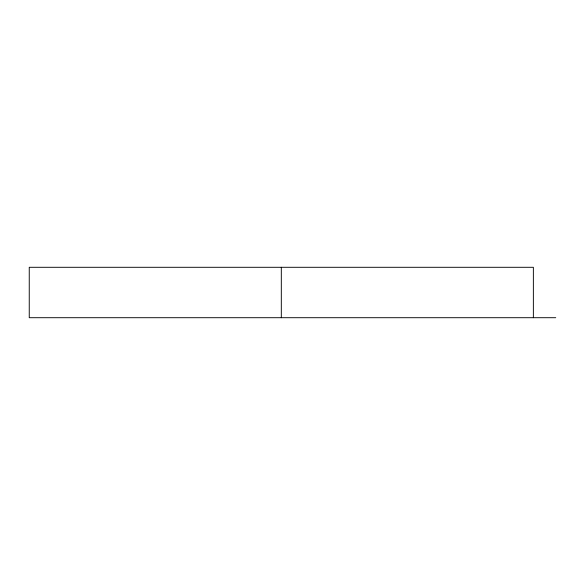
<?xml version="1.0" encoding="UTF-8"?>
<svg xmlns="http://www.w3.org/2000/svg" width="585" height="585" viewBox="0 0 585 585"><rect width="100%" height="100%" fill="white"/><g stroke="black" fill="none" stroke-linecap="round" stroke-linejoin="round"><path stroke-width="0.88" d="M555.75 317.706L29.25 317.706L29.25 267.294L533.366 267.294L533.366 317.706M281.312 267.294L281.312 317.706"/></g></svg>
